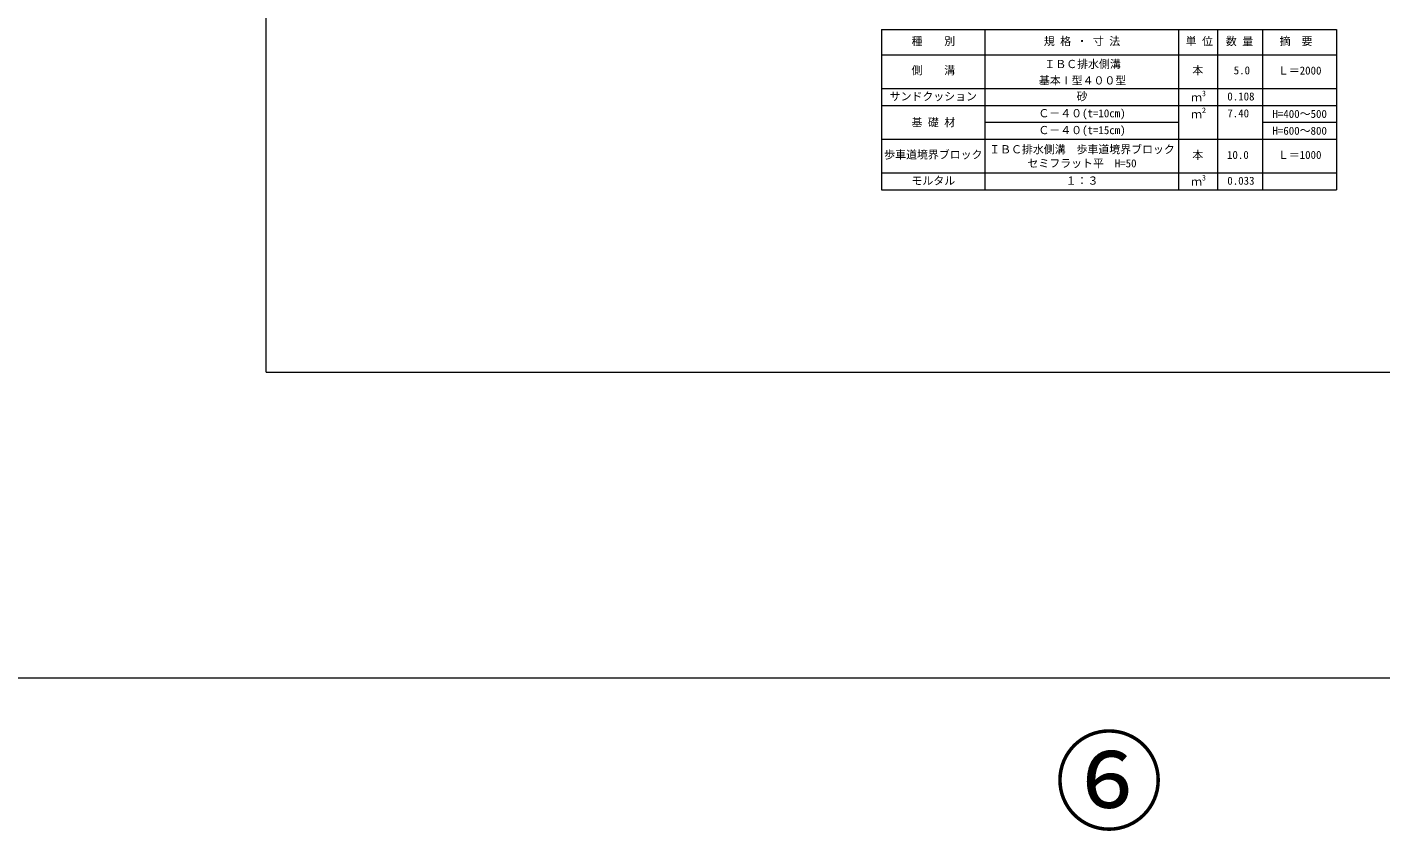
# Model space of a CAD drawing. Units: millimetres at full size; details may follow other scales. Extents: x 6872 to 78201, y -34623 to -7860.
# Drawn here: x 17784 to 24209, y -27080 to -23264 of the extents above; entities that cross this region are included whole.
import ezdxf
from ezdxf.enums import TextEntityAlignment as Align

# ---------------------------------------------------------------- set-up
doc = ezdxf.new("R2010")
doc.units = ezdxf.units.MM
doc.header["$LTSCALE"] = 16
for name, color, linetype, lineweight in [('0_2', 7, 'Continuous', 20), ('図枠', 1, 'Continuous', 20), ('枠', 5, 'Continuous', 5)]:
    doc.layers.add(name, color=color, linetype=linetype, lineweight=lineweight)
doc.styles.add('ＭＳ ゴシック', font='')
doc.styles.get('ＭＳ ゴシック').set_extended_font_data('MS Gothic')

msp = doc.modelspace()

# ---------------------------------------------------------------- linework, layer by layer
at = {"layer": '0_2'}
for p, q in [((21839.12, -23276.24), (23998.11, -23276.24)), ((21839.12, -23276.24), (21839.12, -24036.21)), ((22330.11, -24036.21), (22330.11, -23276.24)), ((23250.27, -24036.21), (23250.27, -23276.24)), ((23434.82, -24036.21), (23434.82, -23276.24)), ((23648.11, -24036.21), (23648.11, -23276.24)), ((23998.11, -23276.24), (23998.11, -24036.21)), ((21839.12, -23396.21), (23998.11, -23396.21)), ((21839.12, -23556.21), (23998.11, -23556.21)), ((21839.12, -23636.21), (23998.11, -23636.21)), ((22330.11, -23716.21), (23250.27, -23716.21)), ((23648.11, -23716.21), (23998.11, -23716.21)), ((21839.12, -23796.21), (23998.11, -23796.21)), ((21839.12, -23956.21), (23998.11, -23956.21)), ((21839.12, -24036.21), (23998.11, -24036.21))]:
    msp.add_line(p, q, dxfattribs=at)
at = {"layer": '図枠'}
msp.add_line((6872.3, -26353.74), (28267.39, -26353.74), dxfattribs=at)
at = {"layer": '枠', "lineweight": 20}
for q in [(18918.61, -19388.53), (26918.61, -24902.82)]:
    msp.add_line((18918.61, -24902.82), q, dxfattribs=at)

# ---------------------------------------------------------------- texts
at = {"layer": '0_2', "style": 'ＭＳ ゴシック'}
for s, p in [('種 \u3000 別', (22084.62, -23361.71)), ('規 格 ・ 寸 法', (22790.19, -23361.71)), ('側    溝', (22084.53, -23499.92)), ('ＩＢＣ排水側溝', (22792.95, -23470.15)), ('Ｌ＝2000', (23823.11, -23500.79)), ('サンドクッション', (22084.62, -23623.79)), ('砂', (22790.19, -23623.79)), ('Ｃ－４０(t=10cm)', (22790.19, -23703.79)), ('Ｃ－４０(t=15cm)', (22790.19, -23783.79)), ('ＩＢＣ排水側溝\u3000歩車道境界ブロック', (22790.19, -23875.03)), ('歩車道境界ブロック', (22084.62, -23899.92)), ('セミフラット平  H=50', (22790.19, -23941.16)), ('Ｌ＝1000', (23823.11, -23901.26)), ('モルタル', (22084.62, -24023.79)), ('１：３', (22790.19, -24023.79))]:
    msp.add_text(s, height=37.98, dxfattribs=at).set_placement(p, align=Align.BOTTOM_CENTER)
for s, height, p in [('単 位', 37.98, (23281.9, -23361.71)), ('数 量', 37.98, (23473.15, -23361.71)), ('摘\u3000要', 37.98, (23728.2, -23361.71)), ('本', 37.98, (23313.66, -23499.92)), (' 5.0  ', 37.98, (23484.23, -23499.92)), ('3', 26.58, (23359.38, -23600.34)), (' 0.108', 37.98, (23453.87, -23623.79)), ('ｍ', 37.98, (23307.58, -23628.34)), ('ｍ', 37.98, (23307.58, -23708.34)), ('2', 26.58, (23359.38, -23680.34)), (' 7.40', 37.98, (23453.87, -23703.79)), ('本', 37.98, (23313.66, -23901.47)), (' 10.0 ', 37.98, (23452.32, -23901.47)), ('ｍ', 37.98, (23307.58, -24028.34)), ('3', 26.58, (23359.38, -24000.34)), (' 0.033', 37.98, (23453.87, -24023.79))]:
    msp.add_text(s, height=height, dxfattribs=at).set_placement(p, align=Align.BOTTOM_LEFT)
for s, p in [('基本Ⅰ型４００型', (22792.95, -23517.69)), ('基 礎 材', (22084.62, -23716.21)), ('H=400～500', (23823.11, -23676.21)), ('H=600～800', (23823.11, -23756.21))]:
    msp.add_text(s, height=37.98, dxfattribs=at).set_placement(p, align=Align.MIDDLE_CENTER)
at = {"layer": '0_2', "color": 1, "style": 'ＭＳ ゴシック'}
msp.add_text('⑥', height=379.8, dxfattribs=at).set_placement((22918.61, -27149.09), align=Align.BOTTOM_CENTER)

doc.saveas('drawing.dxf')
